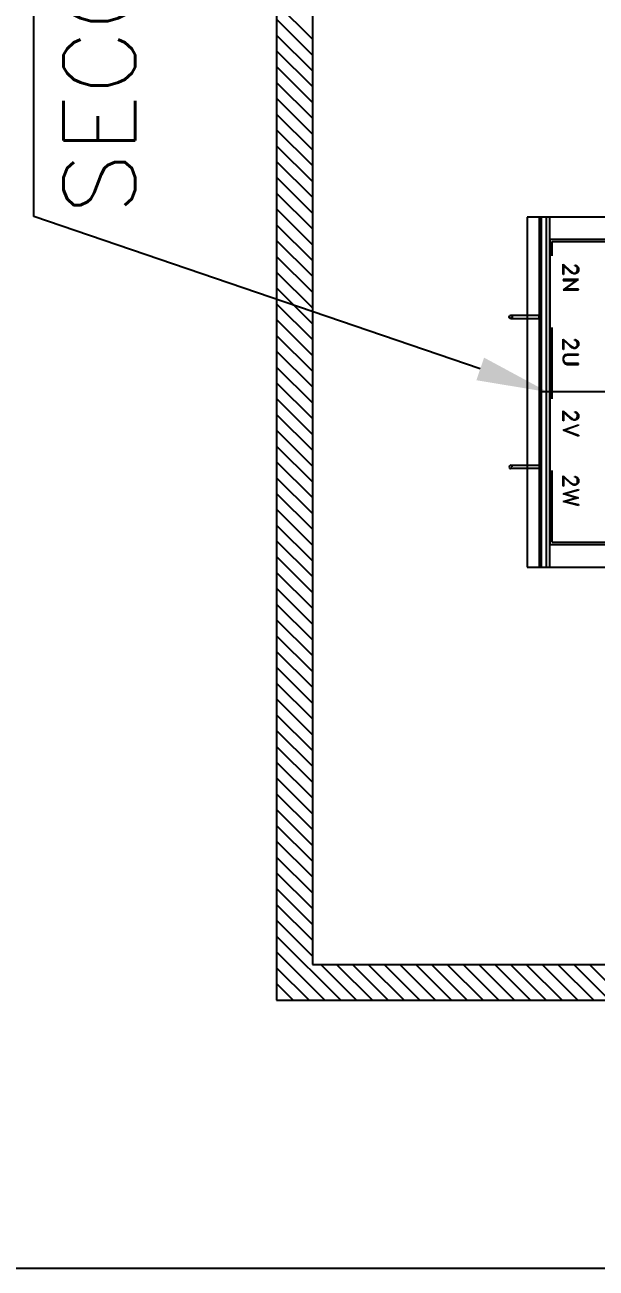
# Model space of a CAD drawing. Header units: metres. Extents: x 529982 to 530436, y 2674144 to 2674502.
# Drawn here: x 530203.672 to 530204.47, y 2674282.773 to 2674284.512 of the extents above; entities that cross this region are included whole.
import ezdxf

# ---------------------------------------------------------------- set-up
doc = ezdxf.new("R2010")
doc.units = ezdxf.units.M
doc.linetypes.add('CENTER2', pattern=[1.125, 0.75, -0.125, 0.125, -0.125])
doc.linetypes.add('PDF_IMPORT', pattern=[1, 0.8, -0.2])
doc.layers.add('IDT', color=7, linetype='Continuous')
doc.styles.add('RomanS', font='romans.shx')
doc.linetypes.add('FOUNDATION LAYOUT$0$FENCELINE1', pattern='A,6.35,-2.54,[133,ltypeshp.shx,S=2.54,R=0,X=-2.54,Y=0],-2.54,25.4', length=36.83)

# ---------------------------------------------------------------- blocks, each defined once
blk = doc.blocks.new('IDT')
at = {"layer": 'IDT', "color": 7, "ltscale": 0.1}
for p, q in [((27.8558, 22.1108), (26.1561, 22.1108)), ((27.8558, 20.4105), (27.8558, 22.1108))]:
    blk.add_line(p, q, dxfattribs=at)
at = {"layer": 'IDT', "color": 8, "ltscale": 0.1}
for p, q in [((27.8558, 22.1108), (26.1561, 22.1108)), ((27.8558, 20.4105), (27.8558, 22.1108))]:
    blk.add_line(p, q, dxfattribs=at)
at = {"layer": 'IDT', "color": 8, "linetype": 'Continuous'}
for p, q in [((27.4185, 22.0608), (27.3685, 22.1108)), ((27.4406, 22.0608), (27.3906, 22.1108)), ((27.4627, 22.0608), (27.4127, 22.1108)), ((27.4848, 22.0608), (27.4348, 22.1108)), ((27.5069, 22.0608), (27.4569, 22.1108)), ((27.529, 22.0608), (27.479, 22.1108)), ((27.5511, 22.0608), (27.5011, 22.1108)), ((27.5732, 22.0608), (27.5232, 22.1108)), ((27.5953, 22.0608), (27.5453, 22.1108)), ((27.6173, 22.0608), (27.5673, 22.1108)), ((27.6394, 22.0608), (27.5894, 22.1108)), ((27.6615, 22.0608), (27.6115, 22.1108)), ((27.6836, 22.0608), (27.6336, 22.1108)), ((27.7057, 22.0608), (27.6557, 22.1108)), ((27.7278, 22.0608), (27.6778, 22.1108)), ((27.7499, 22.0608), (27.6999, 22.1108)), ((27.772, 22.0608), (27.722, 22.1108)), ((27.7941, 22.0608), (27.7441, 22.1108)), ((27.8558, 22.0212), (27.7662, 22.1108)), ((27.8558, 22.0433), (27.7883, 22.1108)), ((27.8558, 22.0654), (27.8104, 22.1108)), ((27.8558, 22.0875), (27.8325, 22.1108)), ((27.8558, 22.1096), (27.8546, 22.1108)), ((27.8558, 21.9991), (27.8058, 22.0491)), ((27.8558, 21.977), (27.8058, 22.027)), ((27.8558, 21.9549), (27.8058, 22.0049)), ((27.8558, 21.9328), (27.8058, 21.9828)), ((27.8558, 21.9107), (27.8058, 21.9607)), ((27.8558, 21.8886), (27.8058, 21.9386)), ((27.8558, 21.8665), (27.8058, 21.9165)), ((27.8558, 21.8444), (27.8058, 21.8944)), ((27.8558, 21.8223), (27.8058, 21.8723)), ((27.8558, 21.8002), (27.8058, 21.8502)), ((27.8558, 21.7781), (27.8058, 21.8281)), ((27.8558, 21.756), (27.8058, 21.806)), ((27.8558, 21.7339), (27.8058, 21.7839)), ((27.8558, 21.7118), (27.8058, 21.7618)), ((27.8558, 21.6897), (27.8058, 21.7397)), ((27.8558, 21.6676), (27.8058, 21.7176)), ((27.8558, 21.6455), (27.8058, 21.6955)), ((27.8558, 21.6234), (27.8058, 21.6734)), ((27.8558, 21.6013), (27.8058, 21.6513)), ((27.8558, 21.5792), (27.8058, 21.6292)), ((27.8558, 21.5571), (27.8058, 21.6071)), ((27.8558, 21.535), (27.8058, 21.585)), ((27.8558, 21.5129), (27.8058, 21.5629)), ((27.8558, 21.4908), (27.8058, 21.5408)), ((27.8558, 21.4687), (27.8058, 21.5187)), ((27.8558, 21.4466), (27.8058, 21.4966)), ((27.8558, 21.4246), (27.8058, 21.4746)), ((27.8558, 21.4025), (27.8058, 21.4525)), ((27.8558, 21.3804), (27.8058, 21.4304)), ((27.8558, 21.3583), (27.8058, 21.4083)), ((27.8558, 21.3362), (27.8058, 21.3862)), ((27.8558, 21.3141), (27.8058, 21.3641)), ((27.8558, 21.292), (27.8058, 21.342)), ((27.8558, 21.2699), (27.8058, 21.3199)), ((27.8558, 21.2478), (27.8058, 21.2978)), ((27.8558, 21.2257), (27.8058, 21.2757)), ((27.8558, 21.2036), (27.8058, 21.2536)), ((27.8558, 21.1815), (27.8058, 21.2315)), ((27.8558, 21.1594), (27.8058, 21.2094)), ((27.8558, 21.1373), (27.8058, 21.1873)), ((27.8558, 21.1152), (27.8058, 21.1652)), ((27.8558, 21.0931), (27.8058, 21.1431)), ((27.8558, 21.071), (27.8058, 21.121)), ((27.8558, 21.0489), (27.8058, 21.0989)), ((27.8558, 21.0268), (27.8058, 21.0768)), ((27.8558, 21.0047), (27.8058, 21.0547)), ((27.8558, 20.9826), (27.8058, 21.0326)), ((27.8558, 20.9605), (27.8058, 21.0105)), ((27.8558, 20.9384), (27.8058, 20.9884)), ((27.8558, 20.9163), (27.8058, 20.9663)), ((27.8558, 20.8942), (27.8058, 20.9442)), ((27.8558, 20.8721), (27.8058, 20.9221)), ((27.8558, 20.85), (27.8058, 20.9)), ((27.8558, 20.8279), (27.8058, 20.8779)), ((27.8558, 20.8058), (27.8058, 20.8558)), ((27.8558, 20.7837), (27.8058, 20.8337)), ((27.8558, 20.7616), (27.8058, 20.8116)), ((27.8558, 20.7395), (27.8058, 20.7895)), ((27.8558, 20.7174), (27.8058, 20.7674))]:
    blk.add_line(p, q, dxfattribs=at)
at = {"layer": 'IDT', "color": 7}
for p, q in [((27.8058, 22.0608), (26.2061, 22.0608)), ((27.8058, 20.4605), (27.8058, 22.0608))]:
    blk.add_line(p, q, dxfattribs=at)
at = {"layer": 'IDT', "color": 8}
for p, q in [((27.8058, 22.0608), (26.2061, 22.0608)), ((27.8058, 20.4605), (27.8058, 22.0608)), ((27.5713, 21.2284), (28.195, 21.0153)), ((28.195, 21.0153), (28.195, 20.1306))]:
    blk.add_line(p, q, dxfattribs=at)
at = {"layer": 'IDT', "color": 0, "lineweight": 25}
for p, q in [((27.5058, 21.5053), (27.279, 21.5053)), ((27.4793, 21.5053), (27.4741, 21.5053)), ((27.4741, 21.5053), (27.4741, 21.0162)), ((27.4793, 21.0162), (27.4793, 21.5053)), ((27.489, 21.5053), (27.4857, 21.5053)), ((27.4857, 21.5053), (27.4857, 21.0162)), ((27.489, 21.0162), (27.489, 21.5053)), ((27.5058, 21.0162), (27.5058, 21.5053)), ((27.4741, 21.4736), (27.2609, 21.4736)), ((27.4741, 21.0472), (27.4741, 21.4736)), ((27.4342, 21.4181), (27.4342, 21.4194)), ((27.4342, 21.4194), (27.4555, 21.4135)), ((27.4529, 21.4135), (27.4342, 21.4181)), ((27.4342, 21.4084), (27.4529, 21.4135)), ((27.4555, 21.4135), (27.4374, 21.4084)), ((27.4529, 21.4032), (27.4342, 21.4084)), ((27.4555, 21.4032), (27.4342, 21.3967)), ((27.4342, 21.398), (27.4529, 21.4032)), ((27.4342, 21.3967), (27.4342, 21.398)), ((27.4374, 21.4084), (27.4555, 21.4032)), ((27.4342, 21.3871), (27.4355, 21.389)), ((27.4342, 21.3825), (27.4342, 21.3871)), ((27.4355, 21.3806), (27.4342, 21.3825)), ((27.4355, 21.389), (27.4367, 21.3896)), ((27.4367, 21.389), (27.4355, 21.3871)), ((27.4355, 21.3871), (27.4355, 21.3825)), ((27.4355, 21.3825), (27.4367, 21.3806)), ((27.4367, 21.3799), (27.4355, 21.3806)), ((27.4367, 21.3896), (27.4387, 21.3909)), ((27.4387, 21.3896), (27.4367, 21.389)), ((27.4367, 21.3806), (27.4387, 21.3799)), ((27.4387, 21.3787), (27.4367, 21.3799)), ((27.4387, 21.3909), (27.4406, 21.3909)), ((27.4406, 21.3896), (27.4387, 21.3896)), ((27.4387, 21.3799), (27.4393, 21.3799)), ((27.4393, 21.3787), (27.4387, 21.3787)), ((27.4393, 21.3799), (27.4393, 21.3787)), ((27.4406, 21.3909), (27.4426, 21.3896)), ((27.4426, 21.389), (27.4406, 21.3896)), ((27.4426, 21.3896), (27.4458, 21.3877)), ((27.4458, 21.3871), (27.4426, 21.389)), ((27.4458, 21.3877), (27.4555, 21.3787)), ((27.4555, 21.378), (27.4458, 21.3871)), ((27.4548, 21.3787), (27.4548, 21.3922)), ((27.4548, 21.3922), (27.4555, 21.3922)), ((27.4555, 21.3922), (27.4555, 21.378)), ((27.489, 21.3631), (27.489, 21.3677)), ((27.489, 21.3677), (27.529, 21.3677)), ((27.529, 21.3631), (27.489, 21.3631)), ((27.5271, 21.367), (27.5265, 21.3657)), ((27.5265, 21.3657), (27.5271, 21.3638)), ((27.529, 21.3677), (27.5271, 21.367)), ((27.5271, 21.3638), (27.529, 21.3631)), ((27.5303, 21.367), (27.529, 21.3677)), ((27.529, 21.3631), (27.5303, 21.3638)), ((27.531, 21.3657), (27.5303, 21.367)), ((27.5303, 21.3638), (27.531, 21.3657)), ((27.4342, 21.3211), (27.4342, 21.3224)), ((27.4342, 21.3224), (27.4555, 21.314)), ((27.4529, 21.314), (27.4342, 21.3211)), ((27.4555, 21.314), (27.4342, 21.3063)), ((27.4342, 21.3069), (27.4529, 21.314)), ((27.4342, 21.3063), (27.4342, 21.3069)), ((27.4342, 21.2959), (27.4355, 21.2979)), ((27.4342, 21.2921), (27.4342, 21.2959)), ((27.4355, 21.2901), (27.4342, 21.2921)), ((27.4355, 21.2979), (27.4367, 21.2992)), ((27.4367, 21.2979), (27.4355, 21.2959)), ((27.4355, 21.2959), (27.4355, 21.2921)), ((27.4355, 21.2921), (27.4367, 21.2901)), ((27.4367, 21.2992), (27.4387, 21.2998)), ((27.4387, 21.2992), (27.4367, 21.2979)), ((27.4387, 21.2998), (27.4406, 21.2998)), ((27.4406, 21.2992), (27.4387, 21.2992)), ((27.4406, 21.2998), (27.4426, 21.2992)), ((27.4426, 21.2979), (27.4406, 21.2992)), ((27.4426, 21.2992), (27.4458, 21.2972)), ((27.4458, 21.2959), (27.4426, 21.2979)), ((27.4458, 21.2972), (27.4555, 21.2882)), ((27.4555, 21.2869), (27.4458, 21.2959)), ((27.4548, 21.2882), (27.4548, 21.3011)), ((27.4548, 21.3011), (27.4555, 21.3011)), ((27.4555, 21.3011), (27.4555, 21.2869)), ((27.4367, 21.2888), (27.4355, 21.2901)), ((27.4367, 21.2901), (27.4387, 21.2888)), ((27.4387, 21.2882), (27.4367, 21.2888)), ((27.4387, 21.2888), (27.4393, 21.2888)), ((27.4393, 21.2882), (27.4387, 21.2882)), ((27.4393, 21.2888), (27.4393, 21.2882)), ((27.4342, 21.2223), (27.4342, 21.221)), ((27.4497, 21.2223), (27.4342, 21.2223)), ((27.4529, 21.221), (27.4497, 21.2223)), ((27.4342, 21.221), (27.4497, 21.221)), ((27.4497, 21.2087), (27.4342, 21.2087)), ((27.4342, 21.2087), (27.4342, 21.2081)), ((27.4342, 21.2081), (27.4497, 21.2081)), ((27.4497, 21.221), (27.4529, 21.2197)), ((27.4529, 21.21), (27.4497, 21.2087)), ((27.4497, 21.2081), (27.4529, 21.2087)), ((27.4548, 21.2191), (27.4529, 21.221)), ((27.4529, 21.2197), (27.4535, 21.2191)), ((27.4535, 21.2107), (27.4529, 21.21)), ((27.4529, 21.2087), (27.4548, 21.2107)), ((27.4535, 21.2191), (27.4548, 21.2158)), ((27.4548, 21.2139), (27.4535, 21.2107)), ((27.4555, 21.2158), (27.4548, 21.2191)), ((27.4548, 21.2158), (27.4548, 21.2139)), ((27.4548, 21.2107), (27.4555, 21.2139)), ((27.4555, 21.2139), (27.4555, 21.2158)), ((27.4342, 21.1958), (27.4355, 21.1977)), ((27.4342, 21.1919), (27.4342, 21.1958)), ((27.4355, 21.1893), (27.4342, 21.1919)), ((27.4355, 21.1977), (27.4367, 21.199)), ((27.4367, 21.1977), (27.4355, 21.1958)), ((27.4355, 21.1958), (27.4355, 21.1919)), ((27.4355, 21.1919), (27.4367, 21.1893)), ((27.4367, 21.1887), (27.4355, 21.1893)), ((27.4367, 21.199), (27.4387, 21.1997)), ((27.4387, 21.199), (27.4367, 21.1977)), ((27.4367, 21.1893), (27.4387, 21.1887)), ((27.4387, 21.1874), (27.4367, 21.1887)), ((27.4387, 21.1997), (27.4406, 21.1997)), ((27.4406, 21.199), (27.4387, 21.199)), ((27.4387, 21.1887), (27.4393, 21.1887)), ((27.4393, 21.1874), (27.4387, 21.1874)), ((27.4393, 21.1887), (27.4393, 21.1874)), ((27.4406, 21.1997), (27.4426, 21.199)), ((27.4426, 21.1977), (27.4406, 21.199)), ((27.4426, 21.199), (27.4458, 21.1964)), ((27.4458, 21.1958), (27.4426, 21.1977)), ((27.4458, 21.1964), (27.4555, 21.1874)), ((27.4555, 21.1867), (27.4458, 21.1958)), ((27.4548, 21.1874), (27.4548, 21.201)), ((27.4548, 21.201), (27.4555, 21.201)), ((27.4555, 21.201), (27.4555, 21.1867)), ((27.529, 21.1577), (27.489, 21.1577)), ((27.489, 21.1577), (27.489, 21.1538)), ((27.489, 21.1538), (27.529, 21.1538)), ((27.5265, 21.1557), (27.5271, 21.157)), ((27.5271, 21.1538), (27.5265, 21.1557)), ((27.5271, 21.157), (27.529, 21.1577)), ((27.529, 21.1538), (27.5271, 21.1538)), ((27.529, 21.1577), (27.5303, 21.157)), ((27.5303, 21.1538), (27.529, 21.1538)), ((27.5303, 21.157), (27.531, 21.1557)), ((27.531, 21.1557), (27.5303, 21.1538)), ((27.4555, 21.1176), (27.4342, 21.1176)), ((27.4342, 21.1176), (27.4342, 21.117)), ((27.4374, 21.1047), (27.4555, 21.1176)), ((27.4342, 21.117), (27.4529, 21.117)), ((27.4529, 21.117), (27.4342, 21.1034)), ((27.4342, 21.1034), (27.4555, 21.1034)), ((27.4555, 21.1047), (27.4374, 21.1047)), ((27.4555, 21.1034), (27.4555, 21.1047)), ((27.4342, 21.0911), (27.4355, 21.0937)), ((27.4342, 21.0872), (27.4342, 21.0911)), ((27.4355, 21.0853), (27.4342, 21.0872)), ((27.4355, 21.0937), (27.4367, 21.0943)), ((27.4367, 21.0937), (27.4355, 21.0911)), ((27.4355, 21.0911), (27.4355, 21.0872)), ((27.4355, 21.0872), (27.4367, 21.0853)), ((27.4367, 21.084), (27.4355, 21.0853)), ((27.4367, 21.0943), (27.4387, 21.0956)), ((27.4387, 21.0943), (27.4367, 21.0937)), ((27.4367, 21.0853), (27.4387, 21.084)), ((27.4387, 21.0834), (27.4367, 21.084)), ((27.4387, 21.0956), (27.4406, 21.0956)), ((27.4406, 21.0943), (27.4387, 21.0943)), ((27.4387, 21.084), (27.4393, 21.084)), ((27.4393, 21.0834), (27.4387, 21.0834)), ((27.4393, 21.084), (27.4393, 21.0834)), ((27.4406, 21.0956), (27.4426, 21.0943)), ((27.4426, 21.0937), (27.4406, 21.0943)), ((27.4426, 21.0943), (27.4458, 21.0924)), ((27.4458, 21.0911), (27.4426, 21.0937)), ((27.4458, 21.0924), (27.4555, 21.0834)), ((27.4555, 21.0821), (27.4458, 21.0911)), ((27.4548, 21.0834), (27.4548, 21.0963)), ((27.4548, 21.0963), (27.4555, 21.0963)), ((27.4555, 21.0963), (27.4555, 21.0821)), ((27.2609, 21.0472), (27.4741, 21.0472)), ((27.279, 21.0162), (27.5058, 21.0162)), ((27.4741, 21.0162), (27.4793, 21.0162)), ((27.4857, 21.0162), (27.489, 21.0162))]:
    blk.add_line(p, q, dxfattribs=at)
at = {"layer": 'IDT', "color": 0, "linetype": 'PDF_IMPORT', "lineweight": 25, "ltscale": 0.065}
for p, q in [((27.4709, 21.4704), (27.2609, 21.4704)), ((27.4709, 21.4704), (27.4709, 21.0504)), ((27.4709, 21.0504), (27.2609, 21.0504))]:
    blk.add_line(p, q, dxfattribs=at)
at = {"layer": 'IDT', "color": 253, "linetype": 'CENTER2', "lineweight": 5, "ltscale": 0.5}
blk.add_line((27.4477, 21.2604), (26.331, 21.2604), dxfattribs=at)
at = {"layer": 'IDT', "color": 0, "linetype": 'PDF_IMPORT', "lineweight": 25, "ltscale": 0.156666}
blk.add_line((27.1336, 21.2604), (27.5245, 21.2604), dxfattribs=at)
at = {"layer": 'IDT', "color": 7, "linetype": 'FOUNDATION LAYOUT$0$FENCELINE1', "ltscale": 0.01}
blk.add_lwpolyline([(33.902, 18.4101), (33.9018, 22.4854), (21.4107, 22.4854)], dxfattribs=at)
at = {"layer": 'IDT', "color": 8}
blk.add_solid([(27.5659, 21.2126), (27.4767, 21.2607), (27.5767, 21.2442)], dxfattribs=at)
at = {"layer": 'IDT', "color": 8, "style": 'RomanS'}
blk.add_text('SECONDARY', height=0.1, rotation=270, dxfattribs=at).set_placement((28.0535, 21.0121))

msp = doc.modelspace()

# ---------------------------------------------------------------- block references
at = {"layer": 'IDT', "color": 8, "rotation": 180}
msp.add_blockref('IDT', (530231.8793, 2674305.2589), dxfattribs=at)

doc.saveas('drawing.dxf')
